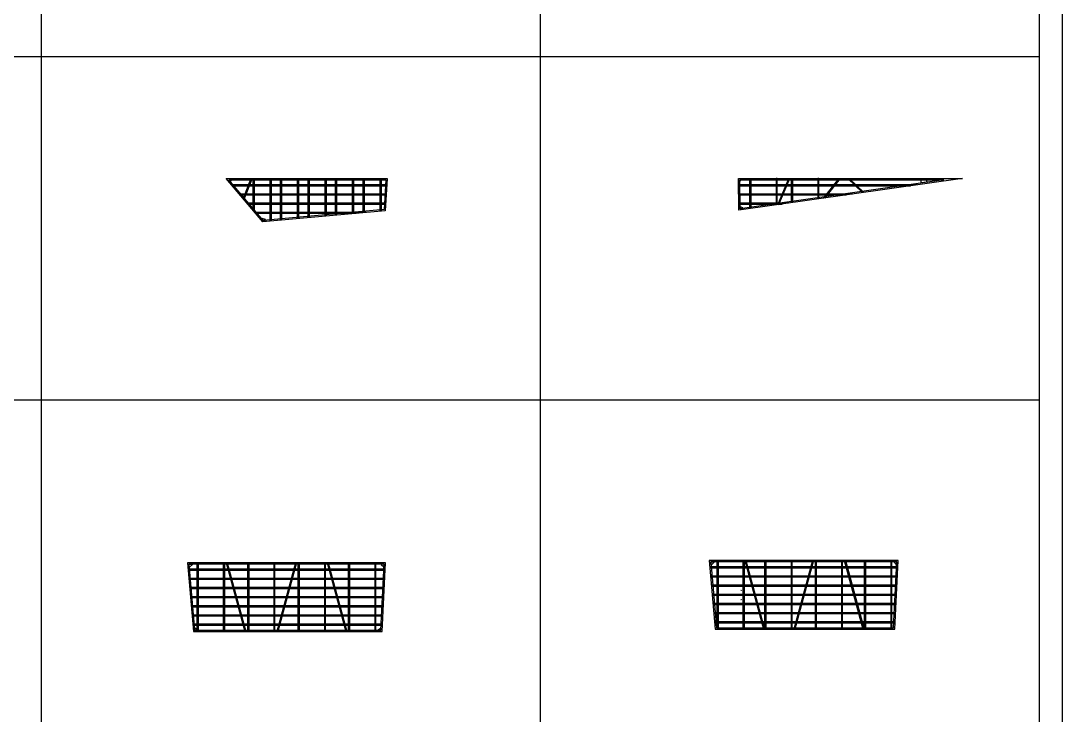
# Model space of a CAD drawing. Extents: x 10241 to 1500931, y -537358 to 142253.
# Drawn here: x 1327077 to 1372490, y -41076 to -10798 of the extents above; entities that cross this region are included whole.
import ezdxf

# ---------------------------------------------------------------- set-up
doc = ezdxf.new("R2010")
doc.units = 0
doc.header["$LTSCALE"] = 1000
doc.header["$MEASUREMENT"] = 0
for name, color, linetype in [('DIM_MODI', 6, 'Continuous'), ('DOTE', 1, 'Continuous'), ('PUB_DIM', 3, 'Continuous'), ('W-STEEL_FRAME钢架', 3, 'Continuous'), ('W-STEEL_KEEL钢龙骨', 5, 'Continuous'), ('特殊段命名', 221, 'Continuous'), ('钢架', 90, 'Continuous')]:
    doc.layers.add(name, color=color, linetype=linetype)

msp = doc.modelspace()

# ---------------------------------------------------------------- linework, layer by layer
at = {"layer": 'DIM_MODI'}
for points in [[(1284443.8, -12352.3), (1371490.4, -12352.3)], [(1284443.8, -27325), (1371490.4, -27325)]]:
    msp.add_lwpolyline(points, dxfattribs=at)
at = {"layer": 'DOTE'}
for points in [[(1358432.6, -17782.5), (1358442.3, -17782.5), (1358474.2, -17736.4), (1358474.2, -17728.2), (1358432.2, -17728.2)], [(1366569.4, -17728.2), (1366569.4, -17835.6), (1366344.8, -17867.6), (1366344.8, -17728.2)], [(1358441.9, -18991.3), (1358561.1, -18974.4), (1358561.1, -18952.8), (1358441.2, -18904.6)], [(1334406, -34488.1), (1334559.2, -34488.1), (1334559.2, -34510.7), (1334437.1, -34621.2), (1334417.6, -34622.8)], [(1342925.1, -34488.1), (1342792.3, -34488.1), (1342792.3, -34510.7), (1342902.5, -34610.3), (1342918.9, -34611.1)], [(1357164.7, -34384.3), (1357300.9, -34384.3), (1357300.9, -34413.1), (1357209.4, -34503), (1357175.2, -34506)], [(1365275.1, -34384.3), (1365169.6, -34384.3), (1365169.6, -34406.8), (1365243.1, -34484.2), (1365270, -34485.5)], [(1334654.9, -37372.1), (1334738.1, -37372.1), (1334738.1, -37332.1), (1334668.2, -37287.2), (1334647.7, -37289)], [(1342781.1, -37372.1), (1342665.6, -37372.1), (1342665.6, -37355), (1342761.6, -37281.2), (1342785.5, -37282.4)]]:
    msp.add_lwpolyline(points, close=True, dxfattribs=at)
at = {"layer": 'PUB_DIM'}
for p, q in [((1335927.4, -35730.1), (1335941.4, -35730.1)), ((1335934.4, -35723.1), (1335934.4, -35737.1)), ((1358481.8, -35626.3), (1358495.8, -35626.3)), ((1358488.8, -35619.3), (1358488.8, -35633.3)), ((1335927.4, -36130.1), (1335941.4, -36130.1)), ((1335934.4, -36123.1), (1335934.4, -36137.1)), ((1358481.8, -36026.3), (1358495.8, -36026.3)), ((1358488.8, -36019.3), (1358488.8, -36033.3))]:
    msp.add_line(p, q, dxfattribs=at)
at = {"layer": 'W-STEEL_FRAME钢架'}
for p, q in [((1337204.4, -19063.5), (1337204.4, -17670.2)), ((1337247.4, -17670.2), (1337247.4, -19114.3)), ((1337947.4, -19529.9), (1337947.4, -17670.2)), ((1337990.4, -17670.2), (1337990.4, -19526)), ((1338404.4, -19488.6), (1338404.4, -17670.2)), ((1338447.4, -17670.2), (1338447.4, -19484.7)), ((1339147.4, -19421.5), (1339147.4, -17670.2)), ((1339190.4, -17670.2), (1339190.4, -19417.6)), ((1339604.4, -19380.2), (1339604.4, -17670.2)), ((1339647.4, -17670.2), (1339647.4, -19376.3)), ((1340347.4, -19313.1), (1340347.4, -17670.2)), ((1340390.4, -17670.2), (1340390.4, -19309.2)), ((1340804.4, -19271.8), (1340804.4, -17670.2)), ((1340847.4, -17670.2), (1340847.4, -19268)), ((1341547.4, -19204.7), (1341547.4, -17670.2)), ((1341590.4, -17670.2), (1341590.4, -19200.8)), ((1342004.4, -19163.5), (1342004.4, -17670.2)), ((1342047.4, -17670.2), (1342047.4, -19159.6)), ((1342747.4, -19096.3), (1342747.4, -17670.2)), ((1342790.4, -17670.2), (1342790.4, -19092.5)), ((1336034.2, -34430.1), (1336848.2, -37430.1)), ((1336080.6, -34430.1), (1336894.6, -37430.1)), ((1339048.2, -34430.1), (1338234.2, -37430.1)), ((1339094.6, -34430.1), (1338280.6, -37430.1)), ((1340434.2, -34430.1), (1341248.2, -37430.1)), ((1340480.6, -34430.1), (1341294.6, -37430.1)), ((1358644.6, -34326.3), (1359458.6, -37326.3)), ((1358691.1, -34326.3), (1359505.1, -37326.3)), ((1361602.6, -34326.3), (1360788.6, -37326.3)), ((1361649, -34326.3), (1360835, -37326.3)), ((1362988.6, -34326.3), (1363802.6, -37326.3)), ((1363035, -34326.3), (1363849, -37326.3))]:
    msp.add_line(p, q, dxfattribs=at)
for points in [[(1358867.6, -18989.4), (1358868.8, -17670.2), (1358911.8, -17670.2), (1358910.6, -18983.3)], [(1360054.8, -18820.6), (1360054.8, -17670.2), (1360011.8, -17670.2), (1360011.8, -18826.7)], [(1360690.1, -18730.2), (1360691.1, -17670.2), (1360734.1, -17670.2), (1360733.1, -18724.1)], [(1361877.1, -18561.4), (1361877.1, -17670.2), (1361834.1, -17670.2), (1361834.1, -18567.6)]]:
    msp.add_lwpolyline(points, dxfattribs=at)
at = {"layer": 'W-STEEL_FRAME钢架', "color": 1}
for points in [[(1336211, -17799.4), (1336203.2, -17790.2), (1336150.8, -17728.2), (1336250.8, -17728.2), (1336250.8, -17738.2)], [(1337562.5, -19397), (1337562.5, -19397), (1337648.5, -19498.7), (1337748.5, -19489.6), (1337748.5, -19466.1)]]:
    msp.add_lwpolyline(points, close=True, dxfattribs=at)
at = {"layer": 'W-STEEL_FRAME钢架'}
for points in [[(1334771.4, -34430.1), (1334814.4, -34430.1), (1334814.4, -37430.1), (1334771.4, -37430.1)], [(1335914.4, -34430.1), (1335957.4, -34430.1), (1335957.4, -37430.1), (1335914.4, -37430.1)], [(1336971.4, -34430.1), (1337014.4, -34430.1), (1337014.4, -37430.1), (1336971.4, -37430.1)], [(1338157.4, -34430.1), (1338114.4, -34430.1), (1338114.4, -37430.1), (1338157.4, -37430.1)], [(1339171.4, -34430.1), (1339214.4, -34430.1), (1339214.4, -37430.1), (1339171.4, -37430.1)], [(1340357.4, -34430.1), (1340314.4, -34430.1), (1340314.4, -37430.1), (1340357.4, -37430.1)], [(1341371.4, -34430.1), (1341414.4, -34430.1), (1341414.4, -37430.1), (1341371.4, -37430.1)], [(1342557.4, -34430.1), (1342514.4, -34430.1), (1342514.4, -37430.1), (1342557.4, -37430.1)], [(1357440.9, -34326.3), (1357483.9, -34326.3), (1357483.9, -37326.3), (1357440.9, -37326.3)], [(1358583.9, -34326.3), (1358626.9, -34326.3), (1358626.9, -37326.3), (1358583.9, -37326.3)], [(1359525.8, -34326.3), (1359568.8, -34326.3), (1359568.8, -37326.3), (1359525.8, -37326.3)], [(1360711.8, -34326.3), (1360668.8, -34326.3), (1360668.8, -37326.3), (1360711.8, -37326.3)], [(1361725.8, -34326.3), (1361768.8, -34326.3), (1361768.8, -37326.3), (1361725.8, -37326.3)], [(1362911.8, -34326.3), (1362868.8, -34326.3), (1362868.8, -37326.3), (1362911.8, -37326.3)], [(1363875.8, -34326.3), (1363918.8, -34326.3), (1363918.8, -37326.3), (1363875.8, -37326.3)], [(1365061.8, -34326.3), (1365018.8, -34326.3), (1365018.8, -37326.3), (1365061.8, -37326.3)]]:
    msp.add_lwpolyline(points, close=True, dxfattribs=at)
at = {"layer": 'W-STEEL_KEEL钢龙骨'}
for p, q in [((1343041.1, -17950.3), (1336262.8, -17950.5)), ((1336296.7, -17990.5), (1343038.6, -17990.3)), ((1366161.7, -17952.2), (1358375.9, -17952.3)), ((1358376.2, -17992.3), (1365880.4, -17992.2)), ((1343016.1, -18350.8), (1336601.7, -18351.1)), ((1336635.6, -18391.1), (1343013.6, -18390.8)), ((1363348.5, -18352.2), (1358379, -18352.3)), ((1358379.3, -18392.3), (1363067.2, -18392.2)), ((1342991.3, -18750.2), (1336939.1, -18749.9)), ((1336973, -18789.9), (1342988.8, -18790.2)), ((1360553.8, -18749.6), (1358382, -18749.3)), ((1358382.3, -18789.3), (1360272.8, -18789.6)), ((1342149.6, -19150.3), (1337277.8, -19150.3)), ((1337311.7, -19190.3), (1341706.7, -19190.3)), ((1342972, -34710.4), (1334367, -34710.4)), ((1334370.4, -34750.4), (1342970, -34750.4)), ((1365322.1, -34606.6), (1357125.7, -34606.6)), ((1357129.2, -34646.6), (1365320.1, -34646.6)), ((1342952, -35110.9), (1334401.6, -35111.8)), ((1334405.1, -35151.8), (1342950, -35150.9)), ((1365302.1, -35007.1), (1357160.4, -35007.9)), ((1357163.9, -35047.9), (1365300.1, -35047.1)), ((1365282.1, -35406.1), (1357194.8, -35406.3)), ((1342932.1, -35509.9), (1334436, -35510.2)), ((1334439.4, -35550.2), (1342930.1, -35549.9)), ((1357198.3, -35446.3), (1365280.1, -35446.1)), ((1365262.1, -35806.4), (1357229.4, -35806.3)), ((1357232.8, -35846.3), (1365260.1, -35846.4)), ((1342912.1, -35910.2), (1334470.5, -35910.1)), ((1334474, -35950.1), (1342910.1, -35950.2)), ((1342892.2, -36309.9), (1334505.1, -36310.3)), ((1365242.2, -36206.1), (1357263.9, -36206.5)), ((1357267.4, -36246.5), (1365240.2, -36246.1)), ((1334508.5, -36350.3), (1342890.2, -36349.9)), ((1342872.2, -36710.2), (1334539.6, -36710.5)), ((1334543, -36750.5), (1342870.2, -36750.2)), ((1365222.2, -36606.4), (1357298.5, -36606.7)), ((1357302, -36646.7), (1365220.2, -36646.4)), ((1342852.2, -37110.1), (1334574.1, -37110.2)), ((1334577.5, -37150.2), (1342850.2, -37150.1)), ((1365202.2, -37006.3), (1357333.1, -37006.4)), ((1357336.5, -37046.4), (1365200.2, -37046.3))]:
    msp.add_line(p, q, dxfattribs=at)
at = {"layer": '特殊段命名'}
for points in [[(1283443.8, 1620.5), (1372490.4, 1620.5), (1372490.4, -88861.8), (1283443.8, -88861.8)], [(1284443.8, 620.5), (1371490.4, 620.5), (1371490.4, -87216.1), (1284443.8, -87216.1)]]:
    msp.add_lwpolyline(points, close=True, dxfattribs=at)
for points in [[(1327967.1, 620.5), (1327967.1, -87216.1)], [(1349728.8, 620.5), (1349728.8, -87216.1)]]:
    msp.add_lwpolyline(points, dxfattribs=at)
at = {"layer": '钢架'}
for points in [[(1336025.7, -17670.2), (1343058.5, -17670.2), (1342971, -19076.2), (1337623.7, -19559.1)], [(1358373.7, -17670.2), (1368144.8, -17670.2), (1358384.4, -19058.1)], [(1336150.8, -17728.2), (1342996.8, -17728.2), (1342916.2, -19022.9), (1337648.5, -19498.7)], [(1358432.2, -17728.2), (1367324.9, -17728.2), (1358441.9, -18991.3)], [(1334342.8, -34430.1), (1334601.7, -37430.1), (1342836.2, -37430.1), (1342986, -34430.1)], [(1334406, -34488.1), (1334654.9, -37372.1), (1342781.1, -37372.1), (1342925.1, -34488.1)], [(1357101.5, -34326.3), (1357360.7, -37326.3), (1365186.3, -37326.3), (1365336, -34326.3)], [(1357164.7, -34384.3), (1357413.9, -37268.3), (1365131.1, -37268.3), (1365275.1, -34384.3)]]:
    msp.add_lwpolyline(points, close=True, dxfattribs=at)
for points in [[(1337113, -17670.2), (1336770.2, -18550.2)], [(1337159.1, -17670.2), (1336801.8, -18587.6)], [(1337204.4, -17670.2), (1337247.4, -17670.2)], [(1337947.4, -17670.2), (1337990.4, -17670.2)], [(1338404.4, -17670.2), (1338447.4, -17670.2)], [(1339147.4, -17670.2), (1339190.4, -17670.2)], [(1339604.4, -17670.2), (1339647.4, -17670.2)], [(1340347.4, -17670.2), (1340390.4, -17670.2)], [(1340804.4, -17670.2), (1340847.4, -17670.2)], [(1341547.4, -17670.2), (1341590.4, -17670.2)], [(1342004.4, -17670.2), (1342047.4, -17670.2)], [(1342747.4, -17670.2), (1342790.4, -17670.2)], [(1360086.8, -18816), (1360570.2, -17670.2)], [(1360136.4, -18808.9), (1360616.9, -17670.2)], [(1362754.4, -17670.2), (1362062.1, -18535.1)], [(1362809.4, -17670.2), (1362124.2, -18526.3)], [(1363789.2, -18289.6), (1363136.9, -17670.2)], [(1363843.5, -18281.8), (1363199.4, -17670.2)]]:
    msp.add_lwpolyline(points, dxfattribs=at)

doc.saveas('drawing.dxf')
